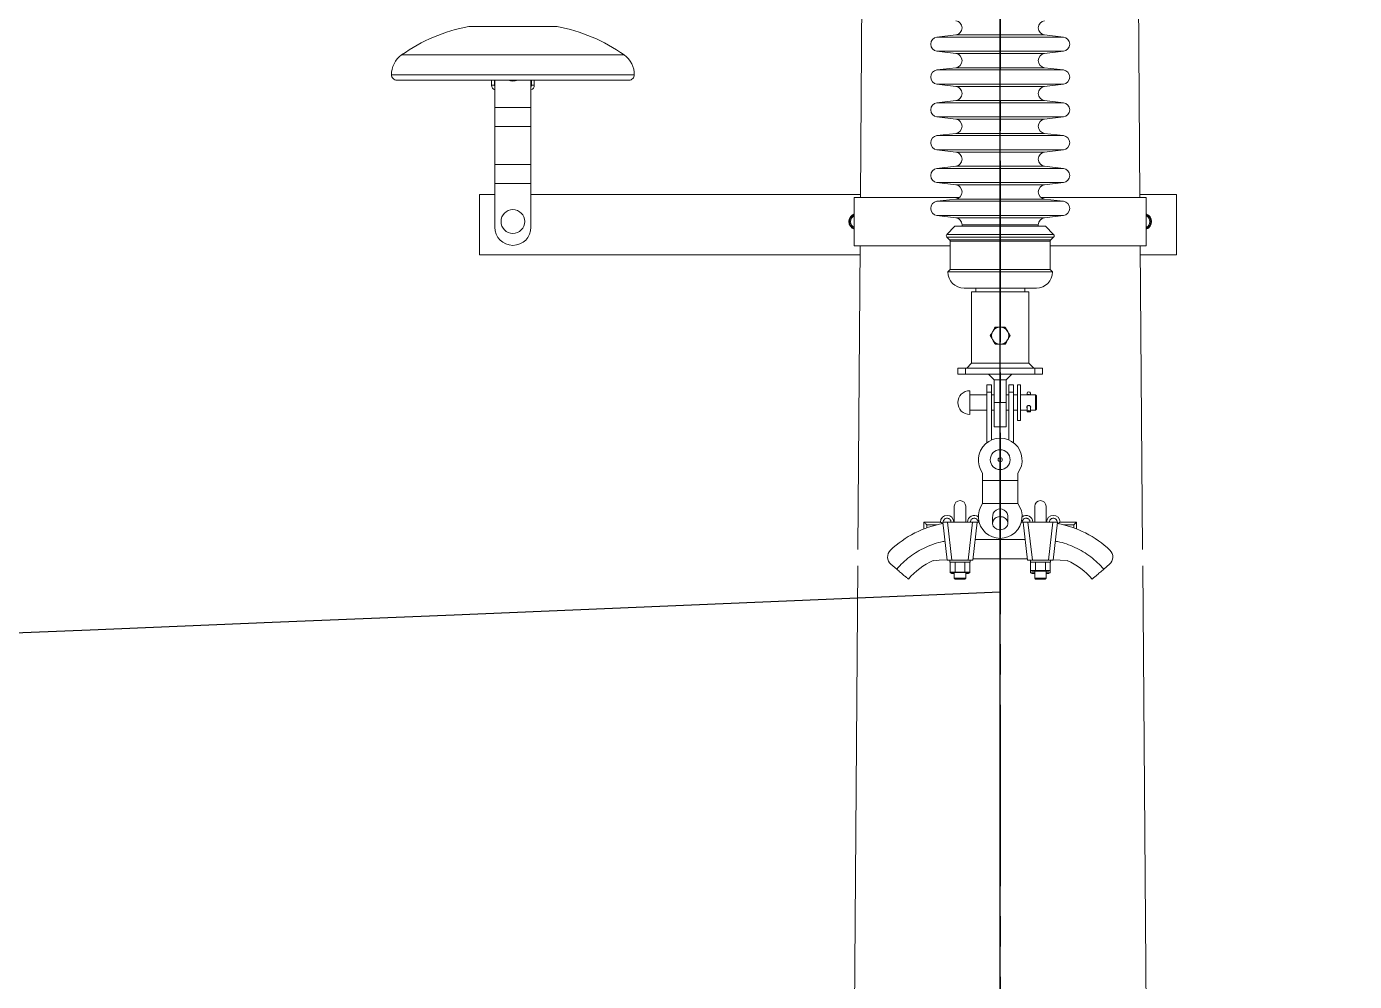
# Model space of a CAD drawing. Header units: millimetres. Extents: x 1587714 to 3094800, y -694377 to -413614.
# Drawn here: x 2304201 to 2305596, y -552195 to -551192 of the extents above; entities that cross this region are included whole.
import ezdxf

# ---------------------------------------------------------------- set-up
doc = ezdxf.new("R2010")
doc.units = ezdxf.units.MM
doc.linetypes.add('CENTER2', pattern=[28.575, 19.05, -3.175, 3.175, -3.175])
doc.layers.add('0_EJES', color=1, linetype='CENTER2')

# ---------------------------------------------------------------- blocks, each defined once
blk = doc.blocks.new('poste ALINEACIÓN vista 1')
at = {"color": 7, "linetype": 'Continuous', "lineweight": 15}
for p, q in [((146.7668, 7374.1978), (142.6705, 7920)), ((-144.0376, 7737.8463), (-146.7668, 7374.1978)), ((-558.2641, 7553.9168), (-465.4359, 7553.9168)), ((-46.5903, 7545.1554), (-66.4097, 7542.7951)), ((66.4097, 7542.7951), (46.5903, 7545.1554)), ((-66.4097, 7527.9053), (-46.5903, 7525.545)), ((46.5903, 7525.545), (66.4097, 7527.9053)), ((-46.5903, 7510.6553), (-66.4097, 7508.2949)), ((66.4097, 7508.2949), (46.5903, 7510.6553)), ((-639.3617, 7503.0469), (-384.3383, 7503.0469)), ((-633.8617, 7497.5451), (-389.8383, 7497.5451)), ((-534.35, 7492.2503), (-534.35, 7497.5451)), ((-534.35, 7492.2503), (-531.35, 7492.2503)), ((-530.85, 7468.9997), (-530.85, 7497.5451)), ((-492.85, 7468.9997), (-492.85, 7497.5451)), ((-489.35, 7492.2503), (-492.35, 7492.2503)), ((-489.35, 7497.5451), (-489.35, 7492.2503)), ((-66.4097, 7493.4052), (-46.5903, 7491.0449)), ((46.5903, 7491.0449), (66.4097, 7493.4052)), ((-46.5903, 7476.1552), (-66.4097, 7473.7948)), ((66.4097, 7473.7948), (46.5903, 7476.1552)), ((-530.85, 7468.9997), (-492.85, 7468.9997)), ((-530.85, 7449.0002), (-530.85, 7468.9997)), ((-492.85, 7449.0002), (-492.85, 7468.9997)), ((-530.85, 7449.0002), (-492.85, 7449.0002)), ((-530.85, 7409.0003), (-530.85, 7449.0002)), ((-492.85, 7409.0003), (-492.85, 7449.0002)), ((-66.4097, 7458.9051), (-46.5903, 7456.5448)), ((46.5903, 7456.5448), (66.4097, 7458.9051)), ((-46.5903, 7441.655), (-66.4097, 7439.2947)), ((66.4097, 7439.2947), (46.5903, 7441.655)), ((-66.4097, 7424.405), (-46.5903, 7422.0446)), ((46.5903, 7422.0446), (66.4097, 7424.405)), ((-530.85, 7388.9998), (-530.85, 7409.0003)), ((-530.85, 7409.0003), (-492.85, 7409.0003)), ((-492.85, 7388.9998), (-492.85, 7409.0003)), ((-46.5903, 7407.1549), (-66.4097, 7404.7946)), ((66.4097, 7404.7946), (46.5903, 7407.1549)), ((-530.85, 7388.9998), (-492.85, 7388.9998)), ((-530.85, 7343.0003), (-530.85, 7388.9998)), ((-492.85, 7343.0003), (-492.85, 7388.9998)), ((-66.4097, 7389.9058), (-46.5903, 7387.5445)), ((46.5903, 7387.5445), (66.4097, 7389.9058)), ((-546.85, 7377.5004), (-546.85, 7314)), ((-530.85, 7377.5004), (-546.85, 7377.5004)), ((-146.742, 7377.5004), (-492.85, 7377.5004)), ((-153.35, 7374.1978), (-153.35, 7323.3975)), ((-153.35, 7374.1978), (-42.8727, 7374.1978)), ((-46.5903, 7372.6557), (-66.4097, 7370.2945)), ((42.8727, 7374.1978), (153.35, 7374.1978)), ((66.4097, 7370.2945), (46.5903, 7372.6557)), ((185.15, 7377.5004), (146.742, 7377.5004)), ((153.35, 7374.1978), (153.35, 7323.3975)), ((185.15, 7377.5004), (185.15, 7314)), ((-66.4097, 7355.4057), (-46.5903, 7353.0444)), ((46.5903, 7353.0444), (66.4097, 7355.4057)), ((-47.5, 7344.0999), (-56.0858, 7335.5139)), ((47.5, 7344.0999), (-47.5, 7344.0999)), ((-40, 7345.6), (-40, 7344.0999)), ((40, 7344.0999), (40, 7345.6)), ((56.0858, 7335.5139), (47.5, 7344.0999)), ((158.3416, 7349.6445), (158.873, 7349.6865)), ((158.3416, 7348.3552), (158.873, 7348.3132)), ((-153.35, 7323.3975), (-52.5, 7323.3975)), ((-147.1481, 7323.3975), (-149.5429, 7004.3086)), ((-56.0858, 7332.6854), (-53.0858, 7329.686)), ((-52.5, 7328.2717), (-52.5, 7298.6001)), ((52.5, 7298.6001), (52.5, 7328.2717)), ((52.5, 7323.3975), (153.35, 7323.3975)), ((53.0858, 7329.686), (56.0858, 7332.6854)), ((149.5429, 7004.3086), (147.1481, 7323.3975)), ((-147.2186, 7314), (-546.85, 7314)), ((185.15, 7314), (147.2186, 7314)), ((-52.5, 7298.6001), (-55, 7296.0995)), ((-55, 7296.0995), (55, 7296.0995)), ((-52.5, 7298.6001), (52.5, 7298.6001)), ((55, 7296.0995), (52.5, 7298.6001)), ((-30.15, 7275.0996), (-30.15, 7200.0998)), ((-30.15, 7275.0996), (0, 7275.0996)), ((-25.75, 7279.1003), (-25.75, 7275.0996)), ((0, 7275.0996), (30.15, 7275.0996)), ((25.75, 7275.0996), (25.75, 7279.1003)), ((30.15, 7200.0998), (30.15, 7275.0996)), ((-30.15, 7200.0998), (-35.15, 7195.0997)), ((30.15, 7200.0998), (-30.15, 7200.0998)), ((35.15, 7195.0997), (30.15, 7200.0998)), ((-44.45, 7188.7501), (-44.45, 7195.0997)), ((-44.45, 7195.0997), (-36.45, 7195.0997)), ((-36.45, 7188.7501), (-44.45, 7188.7501)), ((-36.45, 7195.0997), (-36.45, 7188.7501)), ((-36.45, 7195.0997), (36.45, 7195.0997)), ((-36.45, 7188.7501), (36.45, 7188.7501)), ((-12.35, 7188.7501), (-6.35, 7182.7496)), ((6.35, 7182.7496), (12.35, 7188.7501)), ((36.45, 7188.7501), (36.45, 7195.0997)), ((36.45, 7195.0997), (44.45, 7195.0997)), ((44.45, 7188.7501), (36.45, 7188.7501)), ((44.45, 7195.0997), (44.45, 7188.7501)), ((-32, 7171.2502), (-32, 7146.2497)), ((-9, 7177.286), (-14, 7177.286)), ((-14, 7177.286), (-14, 7169.8436)), ((-14, 7169.8436), (-14, 7116.5427)), ((-9, 7169.8436), (-14, 7169.8436)), ((-9, 7169.8436), (-9, 7177.286)), ((-9, 7119.46), (-9, 7169.8436)), ((6.35, 7182.7496), (-6.35, 7182.7496)), ((-6.35, 7182.7496), (-6.35, 7158.7504)), ((6.35, 7182.7496), (6.35, 7158.7504)), ((14, 7177.286), (9, 7177.286)), ((9, 7169.8436), (9, 7177.286)), ((9, 7119.46), (9, 7169.8436)), ((9, 7169.8436), (14, 7169.8436)), ((14, 7169.8436), (14, 7177.286)), ((14, 7116.5427), (14, 7169.8436)), ((21.4036, 7177.4062), (18, 7177.4062)), ((18, 7177.4062), (18, 7140.0937)), ((21.4036, 7177.4062), (21.4036, 7140.0937)), ((-14, 7166.7498), (-32, 7166.7498)), ((-6.35, 7166.7498), (-9, 7166.7498)), ((6.35, 7158.7504), (-6.35, 7158.7504)), ((-6.35, 7158.7504), (-6.35, 7133.3503)), ((9, 7166.7498), (6.35, 7166.7498)), ((6.35, 7158.7504), (6.35, 7133.3503)), ((18, 7166.7498), (14, 7166.7498)), ((37, 7166.7498), (21.4036, 7166.7498)), ((28.1797, 7168.4731), (28.1797, 7166.9406)), ((28.1797, 7166.9406), (28.1855, 7166.9539)), ((28.1797, 7166.9406), (28.1797, 7166.7498)), ((28.1855, 7166.9539), (28.1855, 7166.7498)), ((31.8146, 7166.9539), (31.8146, 7166.7498)), ((31.8146, 7166.9539), (31.8203, 7166.9406)), ((31.8203, 7166.9406), (31.8203, 7168.4731)), ((31.8203, 7166.7498), (31.8203, 7166.9406)), ((38, 7165.7504), (37, 7166.7498)), ((37, 7165.1801), (37, 7166.7498)), ((37, 7150.75), (37, 7165.1801)), ((38, 7165.7504), (38, 7164.3761)), ((38, 7164.3761), (38, 7151.7504)), ((-32, 7150.75), (-14, 7150.75)), ((-9, 7150.75), (-6.35, 7150.75)), ((6.35, 7150.75), (9, 7150.75)), ((14, 7150.75), (18, 7150.75)), ((21.4036, 7150.75), (28.1797, 7150.75)), ((28.1797, 7154.6429), (28.1797, 7149.1774)), ((31.5203, 7149.1488), (28.4797, 7149.1488)), ((28.5164, 7149.2556), (31.4836, 7149.2556)), ((31.8203, 7149.1774), (31.8203, 7154.6429)), ((31.8203, 7150.75), (37, 7150.75)), ((37, 7150.75), (38, 7151.7504)), ((-6.35, 7133.3503), (6.35, 7133.3503)), ((18, 7140.0937), (21.4036, 7140.0937)), ((-18.5, 7076.8594), (-18.5, 7084.628)), ((-18.5, 7052.8268), (-18.5, 7076.8594)), ((-18.5, 7076.8594), (18.5, 7076.8594)), ((18.5, 7084.628), (18.5, 7076.8594)), ((18.5, 7076.8594), (18.5, 7052.8268)), ((-48.225, 7049.7502), (-48.225, 7033.2497)), ((-36.225, 7033.2497), (-36.225, 7049.7502)), ((-18.5, 7052.8268), (-18.5, 7052.7705)), ((-18.5, 7052.8268), (18.5, 7052.8268)), ((18.5, 7052.7705), (18.5, 7052.8268)), ((36.2213, 7049.7502), (36.2213, 7033.2497)), ((48.2213, 7033.2497), (48.2213, 7049.7502)), ((-80.225, 7033.2497), (-62.8202, 7033.2497)), ((-80.225, 7033.2497), (-80.225, 7025.9713)), ((-60.225, 7033.2497), (-55.6017, 6993.2498)), ((-55.2925, 7033.2497), (-60.225, 7033.2497)), ((-50.6692, 6993.2498), (-55.2925, 7033.2497)), ((-29.1575, 7033.2497), (-55.2925, 7033.2497)), ((-29.1575, 7033.2497), (-33.7808, 6993.2498)), ((-24.225, 7033.2497), (-29.1575, 7033.2497)), ((-24.225, 7033.2497), (-28.8482, 6993.2498)), ((-24.225, 7033.2497), (-22.2424, 7033.2497)), ((-8, 7036.7812), (-8, 7032.0061)), ((8, 7032.0061), (8, 7036.7812)), ((22.2424, 7033.2497), (24.2213, 7033.2497)), ((24.2213, 7033.2497), (28.8445, 6993.2498)), ((29.1538, 7033.2497), (24.2213, 7033.2497)), ((33.777, 6993.2498), (29.1538, 7033.2497)), ((55.2888, 7033.2497), (29.1538, 7033.2497)), ((55.2888, 7033.2497), (50.6655, 6993.2498)), ((60.2213, 7033.2497), (55.2888, 7033.2497)), ((60.2213, 7033.2497), (55.598, 6993.2498)), ((62.8165, 7033.2497), (80.2213, 7033.2497)), ((80.2213, 7033.2497), (80.2213, 7025.9722)), ((-114.7805, 6988.82), (-108.6965, 6983.6539)), ((-55.6017, 6993.2498), (-50.6692, 6993.2498)), ((-52.775, 6993.2498), (-52.775, 6991.1498)), ((-31.675, 6991.1498), (-52.775, 6991.1498)), ((-52.6173, 6980.7242), (-52.6173, 6991.1498)), ((-50.6692, 6993.2498), (-33.7808, 6993.2498)), ((-47.4211, 6980.7242), (-47.4211, 6991.1498)), ((-37.0288, 6980.7242), (-37.0288, 6991.1498)), ((-33.7808, 6993.2498), (-28.8482, 6993.2498)), ((-31.8327, 6980.7242), (-31.8327, 6991.1498)), ((-31.675, 6991.1498), (-31.675, 6993.2498)), ((-28.6932, 6994.5916), (28.6894, 6994.5916)), ((28.8445, 6993.2498), (33.777, 6993.2498)), ((31.6713, 6993.2498), (31.6713, 6991.1498)), ((52.7713, 6991.1498), (31.6713, 6991.1498)), ((31.829, 6982.1976), (31.829, 6991.1498)), ((33.777, 6993.2498), (50.6655, 6993.2498)), ((37.0251, 6982.1976), (37.0251, 6991.1498)), ((47.4174, 6982.1976), (47.4174, 6991.1498)), ((50.6655, 6993.2498), (55.598, 6993.2498)), ((52.6136, 6982.1976), (52.6136, 6991.1498)), ((52.7713, 6991.1498), (52.7713, 6993.2498)), ((114.7805, 6988.82), (108.6965, 6983.6539)), ((-149.6708, 6987.2607), (-223.5, -2850)), ((-52.6173, 6979.7496), (-52.6173, 6980.7242)), ((-52.6173, 6980.7242), (-50.0192, 6980.7242)), ((-52.6173, 6979.7496), (-50.0192, 6979.7496)), ((-51.225, 6980.7242), (-51.225, 6980.1234)), ((-51.225, 6980.1234), (-33.225, 6980.1234)), ((-51.225, 6979.7496), (-51.225, 6979.1497)), ((-51.225, 6979.1497), (-48.225, 6979.1497)), ((-50.0192, 6980.7242), (-47.4211, 6980.7242)), ((-50.0192, 6979.7496), (-48.225, 6979.7496)), ((-48.225, 6980.1234), (-48.225, 6974.2497)), ((-48.225, 6974.2497), (-47.225, 6973.2503)), ((-48.225, 6974.2497), (-36.225, 6974.2497)), ((-42.225, 6980.7242), (-47.4211, 6980.7242)), ((-37.0288, 6980.7242), (-42.225, 6980.7242)), ((-37.225, 6973.2503), (-36.225, 6974.2497)), ((-37.0288, 6980.7242), (-34.4308, 6980.7242)), ((-36.225, 6974.2497), (-36.225, 6980.1234)), ((-34.4308, 6979.7496), (-36.225, 6979.7496)), ((-36.225, 6979.1497), (-33.225, 6979.1497)), ((-34.4308, 6980.7242), (-31.8327, 6980.7242)), ((-31.8327, 6979.7496), (-34.4308, 6979.7496)), ((-33.225, 6980.1234), (-33.225, 6980.7242)), ((-33.225, 6979.1497), (-33.225, 6979.7496)), ((-31.8327, 6979.7496), (-31.8327, 6980.7242)), ((31.829, 6979.7496), (31.829, 6982.1976)), ((34.4271, 6982.1976), (31.829, 6982.1976)), ((31.829, 6979.7496), (34.4271, 6979.7496)), ((33.2213, 6982.1976), (33.2213, 6981.5978)), ((33.2213, 6981.5978), (51.2213, 6981.5978)), ((33.2213, 6979.7496), (33.2213, 6979.1497)), ((33.2213, 6979.1497), (36.2213, 6979.1497)), ((37.0251, 6982.1976), (34.4271, 6982.1976)), ((34.4271, 6979.7496), (36.2213, 6979.7496)), ((36.2213, 6981.5978), (36.2213, 6974.2497)), ((36.2213, 6974.2497), (37.2213, 6973.2503)), ((36.2213, 6974.2497), (48.2213, 6974.2497)), ((37.0251, 6982.1976), (42.2213, 6982.1976)), ((42.2213, 6982.1976), (47.4174, 6982.1976)), ((47.2213, 6973.2503), (48.2213, 6974.2497)), ((47.4174, 6982.1976), (50.0155, 6982.1976)), ((48.2213, 6974.2497), (48.2213, 6981.5978)), ((48.2213, 6979.7496), (50.0155, 6979.7496)), ((48.2213, 6979.1497), (51.2213, 6979.1497)), ((50.0155, 6982.1976), (52.6136, 6982.1976)), ((50.0155, 6979.7496), (52.6136, 6979.7496)), ((51.2213, 6981.5978), (51.2213, 6982.1976)), ((51.2213, 6979.1497), (51.2213, 6979.7496)), ((52.6136, 6979.7496), (52.6136, 6982.1976)), ((223.5, -2850), (149.6708, 6987.2607)), ((-47.225, 6973.2503), (-37.225, 6973.2503)), ((37.2213, 6973.2503), (47.2213, 6973.2503))]:
    blk.add_line(p, q, dxfattribs=at)
at = {"color": 8, "linetype": 'Continuous', "lineweight": 15}
for p, q in [((-66.4097, 7542.7951), (66.4097, 7542.7951)), ((46.5903, 7545.1554), (-46.5903, 7545.1554)), ((-628.7626, 7524.084), (-394.9374, 7524.084)), ((-66.4097, 7527.9053), (66.4097, 7527.9053)), ((-46.5903, 7525.545), (46.5903, 7525.545)), ((-66.4097, 7508.2949), (66.4097, 7508.2949)), ((46.5903, 7510.6553), (-46.5903, 7510.6553)), ((-531.35, 7497.5451), (-531.35, 7492.2503)), ((-492.35, 7492.2503), (-492.35, 7497.5451)), ((-66.4097, 7493.4052), (66.4097, 7493.4052)), ((-46.5903, 7491.0449), (46.5903, 7491.0449)), ((46.5903, 7476.1552), (-46.5903, 7476.1552)), ((-66.4097, 7473.7948), (66.4097, 7473.7948)), ((-66.4097, 7458.9051), (66.4097, 7458.9051)), ((-46.5903, 7456.5448), (46.5903, 7456.5448)), ((-66.4097, 7439.2947), (66.4097, 7439.2947)), ((46.5903, 7441.655), (-46.5903, 7441.655)), ((-66.4097, 7424.405), (66.4097, 7424.405)), ((-46.5903, 7422.0446), (46.5903, 7422.0446)), ((46.5903, 7407.1549), (-46.5903, 7407.1549)), ((-66.4097, 7404.7946), (66.4097, 7404.7946)), ((-66.4097, 7389.9058), (66.4097, 7389.9058)), ((-46.5903, 7387.5445), (46.5903, 7387.5445)), ((-66.4097, 7370.2945), (66.4097, 7370.2945)), ((46.5903, 7372.6557), (-46.5903, 7372.6557)), ((-66.4097, 7355.4057), (66.4097, 7355.4057)), ((-46.5903, 7353.0444), (46.5903, 7353.0444)), ((40, 7345.6), (-40, 7345.6)), ((-56.0858, 7335.5139), (56.0858, 7335.5139)), ((-56.0858, 7332.6854), (56.0858, 7332.6854)), ((-53.0858, 7329.686), (53.0858, 7329.686)), ((52.5, 7328.2717), (-52.5, 7328.2717)), ((28.1855, 7168.5323), (28.1855, 7166.9539)), ((31.8146, 7168.5323), (31.8146, 7166.9539)), ((28.1855, 7154.6525), (28.1855, 7149.1832)), ((31.8146, 7154.6582), (31.8146, 7149.1832)), ((-77.225, 7027.089), (-77.225, 7030.2504)), ((-77.225, 7030.2504), (-66.618, 7030.2504)), ((66.618, 7030.2504), (77.2213, 7030.2504)), ((77.2213, 7030.2504), (77.2213, 7027.09)), ((-26.3632, 7014.7504), (26.3595, 7014.7504))]:
    blk.add_line(p, q, dxfattribs=at)
at = {"color": 7, "linetype": 'Continuous', "lineweight": 15, "flags": 128}
for points in [[(-80.225, 7033.2497), (-80.1673, 7033.1925), (-79.9966, 7033.0218), (-79.7194, 7032.7443), (-79.3463, 7032.3714), (-78.8917, 7031.9165), (-78.373, 7031.3977), (-77.8103, 7030.835), (-77.225, 7030.2504)], [(77.2213, 7030.2504), (77.7422, 7030.7711), (78.2473, 7031.2756), (78.7213, 7031.7496), (79.1496, 7032.1788), (79.5194, 7032.5478), (79.8194, 7032.8482), (80.0404, 7033.0695), (80.1757, 7033.204), (80.2213, 7033.2497)], [(-70.4449, 6992.649), (-64.0753, 6993.0819), (-55.6487, 6993.656)], [(55.645, 6993.657), (63.154, 6993.1449), (70.4934, 6992.6451)]]:
    blk.add_lwpolyline(points, dxfattribs=at)
at = {"color": 7, "linetype": 'Continuous', "lineweight": 15}
for centre, radius in [((-511.85, 7349), 12.5), ((0, 7098.75), 10.4648), ((0, 7098.75), 2.2147)]:
    blk.add_circle(centre, radius, dxfattribs=at)
for centre, radius, start, end in [((-47.5, 7552.6), 7.5, 276.9667647, 83.0332353), ((47.5, 7552.6), 7.5, 96.9667647, 263.0332353), ((-524.9712, 7377.022), 180, 100.6572209, 125.213083), ((-498.7288, 7377.022), 180, 54.786917, 79.3427791), ((-65.5, 7535.35), 7.5, 96.9667647, 263.0332353), ((65.5, 7535.35), 7.5, 276.9667647, 83.0332353), ((-614.3209, 7503.6196), 25.0474, 125.2099706, 181.310398), ((-409.3791, 7503.6196), 25.0474, 358.689602, 54.7900294), ((-47.5, 7518.1), 7.5, 276.9667647, 83.0332353), ((47.5, 7518.1), 7.5, 96.9667647, 263.0332353), ((-65.5, 7500.85), 7.5, 96.9667647, 263.0332353), ((65.5, 7500.85), 7.5, 276.9667647, 83.0332353), ((-633.8617, 7503.0453), 5.5, 179.9849222, 270), ((-529.35, 7492.25), 5, 180, 252.5423969), ((-511.85, 7509), 12.5, 246.4015268, 293.5984732), ((-494.35, 7492.25), 5, 287.4576031, 0), ((-389.8383, 7503.0453), 5.5, 270, 0.0150778), ((-47.5, 7483.6), 7.5, 276.9667647, 83.0332353), ((47.5, 7483.6), 7.5, 96.9667647, 263.0332353), ((-65.5, 7466.35), 7.5, 96.9667647, 263.0332353), ((65.5, 7466.35), 7.5, 276.9667647, 83.0332353), ((-47.5, 7449.1), 7.5, 276.9667647, 83.0332353), ((47.5, 7449.1), 7.5, 96.9667647, 263.0332353), ((-65.5, 7431.85), 7.5, 96.9667647, 263.0332353), ((65.5, 7431.85), 7.5, 276.9667647, 83.0332353), ((-47.5, 7414.6), 7.5, 276.9667647, 83.0332353), ((47.5, 7414.6), 7.5, 96.9667647, 263.0332353), ((-65.5, 7397.35), 7.5, 96.9667647, 263.0332353), ((65.5, 7397.35), 7.5, 276.9667647, 83.0332353), ((-47.5, 7380.1), 7.5, 276.9667647, 83.0332353), ((47.5, 7380.1), 7.5, 96.9667647, 263.0332353), ((-65.5, 7362.85), 7.5, 96.9667647, 263.0332353), ((65.5, 7362.85), 7.5, 276.9667647, 83.0332353), ((-150.2, 7349), 8.75, 111.100196, 248.899804), ((-150.15, 7349), 8.2169, 112.9197383, 247.0802617), ((-150.15, 7349), 8, 113.5781785, 246.4218215), ((-150.15, 7349), 7, 117.2028944, 242.7971056), ((-47.5, 7345.6), 7.5, 0, 83.0332353), ((47.5, 7345.6), 7.5, 96.9667647, 180), ((150.15, 7349), 8.75, 0, 68.5484523), ((150.15, 7349), 8.2169, 4.5, 67.0802617), ((150.15, 7349), 8, 293.5781785, 66.4218215), ((150.15, 7349), 7, 297.2028944, 62.7971056), ((-511.85, 7343), 19, 180, 0), ((150.15, 7349), 8.75, 291.4515477, 0), ((150.15, 7349), 8.2169, 292.9197383, 355.5), ((-54.6716, 7334.1), 2, 135, 225), ((-54.5, 7328.2716), 2, 0, 45), ((54.5, 7328.2716), 2, 135, 180), ((54.6716, 7334.1), 2, 315, 45), ((-38, 7296.1), 17, 180, 270), ((38, 7296.1), 17, 270, 0), ((0, 7229.1), 9, 150, 210), ((0, 7229.1), 9, 90, 150), ((0, 7229.1), 9, 30, 90), ((0, 7229.1), 9, 330, 30), ((0, 7229.1), 9, 210, 270), ((0, 7229.1), 9, 270, 330), ((-32, 7158.75), 12.5, 90, 270), ((30, 7168.1716), 1.85, 11.2353016, 168.7646984), ((28.4797, 7168.4736), 0.3, 168.7646984, 180), ((30, 7162.7099), 4.6157, 66.8508267, 113.1491733), ((31.5203, 7168.4736), 0.3, 0, 11.2353016), ((0, 7098.2941), 23, 323.5473182, 216.4526818), ((-42.225, 7049.75), 6, 0, 180), ((0, 7039.1044), 23, 143.5473182, 36.4526818), ((0, 7039.1044), 8, 351.8703518, 188.1296593), ((42.2213, 7049.75), 6, 0, 180), ((-41.5, 6926.5981), 106.6519, 100.0095271, 133.727004), ((-55.7914, 7033.25), 7.0288, 0, 180), ((-27.2123, 7033.25), 7.0288, 53.1688479, 180), ((27.2086, 7033.25), 7.0288, 0, 126.7929304), ((55.7877, 7033.25), 7.0288, 0, 180), ((41.5, 6926.5981), 106.6519, 46.272996, 79.992465), ((-108.308, 6996.4428), 10, 133.727004, 229.6656879), ((108.308, 6996.4428), 10, 310.3343121, 46.272996), ((-41.5, 6926.5981), 72.1519, 113.5502591, 139.6625587), ((41.5, 6926.5981), 72.1519, 40.3370873, 66.3002151)]:
    blk.add_arc(centre, radius, start, end, dxfattribs=at)
at = {"color": 8, "linetype": 'Continuous', "lineweight": 15}
for centre, start, end in [((-529.35, 7492.25), 180, 221.4096221), ((-494.35, 7492.25), 318.5903779, 0)]:
    blk.add_arc(centre, 2, start, end, dxfattribs=at)
at = {"color": 7, "linetype": 'Continuous', "lineweight": 15}
for centre, major_axis, ratio, start_param, end_param in [((28.4797, 7149.1778), (0.3, 0), 0.0970864, 2.945499648, 4.71238898), ((30, 7149.1485), (1.85, 0), 0.0970864, 2.501313464, 2.945499648), ((30, 7147.2239), (0, 3.4011), 0.543939927, 5.35266817, 7.213702444), ((30, 7149.1485), (1.85, 0), 0.0970864, 0.196093006, 0.64027919), ((31.5203, 7149.1778), (0.3, 0), 0.0970864, 4.71238898, 6.479278313)]:
    blk.add_ellipse(centre, major_axis=major_axis, ratio=ratio, start_param=start_param, end_param=end_param, dxfattribs=at)
for points, knots in [([(-37.9674, 7279.1003), (-37.9575, 7279.1003), (-37.9346, 7279.1003), (-37.4305, 7279.1003), (-36.5292, 7279.1003), (-35.2298, 7279.1003), (-33.5677, 7279.1003), (-31.5705, 7279.1003), (-29.05, 7279.1003), (-25.9375, 7279.1003), (-22.2478, 7279.1003), (-19.5477, 7279.1003), (-18.2182, 7279.1003)], [0, 0, 0, 0, 0.073816015, 0.170193617, 0.266556572, 0.362932586, 0.459293679, 0.5536642, 0.648018372, 0.768726908, 0.886123796, 1, 1, 1, 1]), ([(-18.2182, 7279.1003), (-16.8363, 7279.1003), (-14.03, 7279.1003), (-9.4654, 7279.1003), (-5.0287, 7279.1003), (-0.8374, 7279.1003), (3.0324, 7279.1003), (6.8984, 7279.1003), (10.7176, 7279.1003), (14.4234, 7279.1003), (17.9502, 7279.1003), (21.267, 7279.1003), (24.6279, 7279.1003), (27.9099, 7279.1003), (30.9356, 7279.1003), (33.4314, 7279.1003), (35.4231, 7279.1003), (36.916, 7279.1003), (37.7242, 7279.1003), (38.0346, 7279.1003), (37.9776, 7279.1003), (37.9674, 7279.1003)], [0, 0, 0, 0, 0.058891923, 0.119603319, 0.182018134, 0.230817866, 0.279611193, 0.329449311, 0.379280655, 0.429119235, 0.478950322, 0.527749841, 0.576543916, 0.638964606, 0.699677312, 0.758561235, 0.817450457, 0.878164366, 0.940578064, 0.989379281, 1, 1, 1, 1]), ([(-7.7942, 7233.5995), (-7.8558, 7233.4931), (-8.3227, 7232.6858), (-9.2013, 7231.1625), (-9.9929, 7229.7918), (-10.3923, 7229.1001)], [0, 0, 0, 0, 0.070009651, 0.530748816, 1, 1, 1, 1]), ([(-10.3923, 7229.1001), (-9.7239, 7227.9428), (-8.8666, 7226.4582), (-7.9879, 7224.9354), (-7.7942, 7224.5997)], [0, 0, 0, 0, 0.779568203, 1, 1, 1, 1]), ([(-5.1961, 7238.0999), (-5.6181, 7237.369), (-6.4697, 7235.8939), (-7.35, 7234.3689), (-7.7942, 7233.5995)], [0, 0, 0, 0, 0.495462022, 1, 1, 1, 1]), ([(0, 7238.0999), (-0.1232, 7238.0999), (-1.0559, 7238.0999), (-2.8145, 7238.0999), (-4.3974, 7238.0999), (-5.1961, 7238.0999)], [0, 0, 0, 0, 0.070091927, 0.530782052, 1, 1, 1, 1]), ([(5.1962, 7238.0999), (4.3523, 7238.0999), (2.6491, 7238.0999), (0.8884, 7238.0999), (0, 7238.0999)], [0, 0, 0, 0, 0.495457117, 1, 1, 1, 1]), ([(7.7942, 7233.5995), (7.6006, 7233.9352), (6.7219, 7235.458), (5.8645, 7236.9426), (5.1962, 7238.0999)], [0, 0, 0, 0, 0.220431797, 1, 1, 1, 1]), ([(10.3923, 7229.1001), (10.2263, 7229.3877), (9.3806, 7230.8522), (8.5011, 7232.3754), (7.7942, 7233.5995)], [0, 0, 0, 0, 0.196354431, 1, 1, 1, 1]), ([(7.7942, 7224.5997), (7.8558, 7224.7065), (8.3217, 7225.5147), (9.2016, 7227.0375), (9.993, 7228.4084), (10.3923, 7229.1001)], [0, 0, 0, 0, 0.070155311, 0.530822313, 1, 1, 1, 1]), ([(-7.7942, 7224.5997), (-7.0874, 7223.3756), (-6.2079, 7221.8524), (-5.3622, 7220.3879), (-5.1961, 7220.1003)], [0, 0, 0, 0, 0.803645569, 1, 1, 1, 1]), ([(-5.1961, 7220.1003), (-4.3523, 7220.1003), (-2.649, 7220.1003), (-0.8883, 7220.1003), (0, 7220.1003)], [0, 0, 0, 0, 0.495457117, 1, 1, 1, 1]), ([(0, 7220.1003), (0.1232, 7220.1003), (1.0559, 7220.1003), (2.8145, 7220.1003), (4.3974, 7220.1003), (5.1962, 7220.1003)], [0, 0, 0, 0, 0.070086277, 0.530782039, 1, 1, 1, 1]), ([(5.1962, 7220.1003), (5.6181, 7220.8308), (6.4699, 7222.3056), (7.3501, 7223.8303), (7.7942, 7224.5997)], [0, 0, 0, 0, 0.495382175, 1, 1, 1, 1]), ([(28, 7153.9897), (28.0214, 7154.1707), (28.0642, 7154.5326), (28.3973, 7155.0532), (28.8929, 7155.4744), (29.5225, 7155.7313), (30.2015, 7155.7746), (30.848, 7155.6052), (31.4029, 7155.2563), (31.8134, 7154.7684), (32.0132, 7154.216), (32.0169, 7153.7333), (31.8742, 7153.491), (31.8203, 7153.3993)], [0, 0, 0, 0, 0.093362514, 0.186647801, 0.281654918, 0.378044254, 0.472474945, 0.564655424, 0.657740742, 0.753495127, 0.849596079, 0.943149568, 1, 1, 1, 1]), ([(28.1797, 7153.4022), (28.1418, 7153.4536), (28.0161, 7153.6242), (28.0066, 7153.8394), (28, 7153.9897)], [0, 0, 0, 0, 0.301505693, 1, 1, 1, 1]), ([(-60.68, 7031.4578), (-60.7332, 7031.4873), (-61.1683, 7031.7284), (-61.7565, 7032.2721), (-62.391, 7032.826), (-62.7526, 7033.1821), (-62.7977, 7033.2273), (-62.8202, 7033.2497)], [0, 0, 0, 0, 0.043526525, 0.355732196, 0.609090092, 0.805572565, 1, 1, 1, 1]), ([(-7.9946, 7036.6858), (-7.9966, 7036.7205), (-8.0209, 7037.15), (-7.9681, 7037.579), (-7.9196, 7037.9733)], [0, 0, 0, 0, 0.080669668, 1, 1, 1, 1]), ([(8, 7032.0081), (7.9116, 7031.2331), (7.7347, 7029.6831), (6.3554, 7027.6207), (4.3248, 7026.0521), (1.7891, 7025.1545), (-0.9437, 7025.032), (-3.5718, 7025.6928), (-5.7959, 7027.0693), (-7.3676, 7028.9984), (-7.9382, 7030.7541), (-8.0473, 7032.5368), (-7.6937, 7034.3343), (-6.3669, 7036.3961), (-4.3215, 7037.964), (-1.7899, 7038.8612), (0.9442, 7038.9858), (3.571, 7038.3227), (5.7976, 7036.9482), (7.3621, 7035.0182), (7.9527, 7033.2633), (7.9909, 7032.25), (8, 7032.0081)], [0, 0, 0, 0, 0.053682088, 0.10736192, 0.16105291, 0.214742154, 0.26842775, 0.322111216, 0.375805454, 0.429490458, 0.483173787, 0.499991111, 0.553674392, 0.607368586, 0.661049103, 0.714737795, 0.768424849, 0.822112355, 0.875797727, 0.92948174, 0.983165069, 1, 1, 1, 1]), ([(7.9196, 7037.9733), (7.9892, 7037.5766), (8.0648, 7037.1454), (7.9888, 7036.7217), (7.9827, 7036.6877)], [0, 0, 0, 0, 0.919749749, 1, 1, 1, 1]), ([(60.5254, 7031.3643), (60.8092, 7031.5527), (61.3385, 7031.9042), (61.9525, 7032.4349), (62.4261, 7032.8657), (62.7523, 7033.1856), (62.7955, 7033.2288), (62.8165, 7033.2497)], [0, 0, 0, 0, 0.235849862, 0.440010927, 0.62673616, 0.818763129, 1, 1, 1, 1]), ([(-108.6965, 6983.6539), (-108.0109, 6983.0716), (-106.6398, 6981.9072), (-104.6395, 6980.2099), (-102.7577, 6978.6112), (-101.0403, 6977.154), (-99.5449, 6975.8833), (-98.3055, 6974.8306), (-97.3602, 6974.0293), (-96.7554, 6973.5149), (-96.4841, 6973.2841), (-96.5277, 6973.3215), (-96.538, 6973.3304)], [0, 0, 0, 0, 0.1074034015, 0.2147923785, 0.3221979938, 0.4295913653, 0.5370021321, 0.6444072229, 0.7518010925, 0.8592037811, 0.9666031924, 1, 1, 1, 1]), ([(108.6965, 6983.6539), (108.0109, 6983.0716), (106.6398, 6981.9072), (104.6396, 6980.2099), (102.7577, 6978.6112), (101.0404, 6977.154), (99.5449, 6975.8833), (98.3055, 6974.8306), (97.3603, 6974.0292), (96.7554, 6973.5149), (96.4842, 6973.2841), (96.5277, 6973.3215), (96.538, 6973.3304)], [0, 0, 0, 0, 0.107409872, 0.214803541, 0.322215551, 0.429614115, 0.537030123, 0.644441327, 0.751840352, 0.859248746, 0.966653726, 1, 1, 1, 1])]:
    blk.add_open_spline(points, degree=3, knots=knots, dxfattribs=at)
at = {"color": 8, "linetype": 'Continuous', "lineweight": 15}
for points, knots in [([(-59.7862, 7033.2497), (-59.7966, 7033.3451), (-59.8501, 7033.8332), (-59.5903, 7034.7115), (-59.0174, 7035.7718), (-58.1098, 7036.6215), (-56.9962, 7037.1588), (-55.7914, 7037.3377), (-54.5865, 7037.1588), (-53.4729, 7036.6215), (-52.5653, 7035.7718), (-51.9925, 7034.7115), (-51.7326, 7033.8332), (-51.7861, 7033.3451), (-51.7966, 7033.2497)], [0, 0, 0, 0, 0.0227606231, 0.1164661754, 0.2101596731, 0.308209334, 0.4063190464, 0.499999057, 0.5936814047, 0.6917911171, 0.789840778, 0.8835331171, 0.9772391808, 1, 1, 1, 1]), ([(-31.2071, 7033.2497), (-31.2176, 7033.3451), (-31.2711, 7033.8332), (-31.0113, 7034.7115), (-30.4384, 7035.7718), (-29.5308, 7036.6215), (-28.4172, 7037.1588), (-27.2123, 7037.3377), (-26.0075, 7037.1588), (-24.8939, 7036.6215), (-23.9863, 7035.7718), (-23.4134, 7034.7115), (-23.1535, 7033.8332), (-23.2071, 7033.3451), (-23.2175, 7033.2497)], [0, 0, 0, 0, 0.02276061, 0.11646611, 0.210158397, 0.308209721, 0.406319379, 0.499999337, 0.593681632, 0.69179129, 0.789840896, 0.883533182, 0.977239194, 1, 1, 1, 1]), ([(23.2138, 7033.2497), (23.2034, 7033.3451), (23.1499, 7033.8332), (23.4097, 7034.7115), (23.9826, 7035.7718), (24.8902, 7036.6215), (26.0038, 7037.1588), (27.2086, 7037.3377), (28.4134, 7037.1588), (29.527, 7036.6215), (30.4347, 7035.7718), (31.0075, 7034.7115), (31.2674, 7033.8332), (31.2139, 7033.3451), (31.2034, 7033.2497)], [0, 0, 0, 0, 0.022760624, 0.116466182, 0.210158527, 0.308209912, 0.40631963, 0.499999646, 0.593679662, 0.691789381, 0.789840766, 0.88353311, 0.977239179, 1, 1, 1, 1]), ([(51.7929, 7033.2497), (51.7824, 7033.3451), (51.7289, 7033.8332), (51.9887, 7034.7115), (52.5616, 7035.7718), (53.4692, 7036.6215), (54.5828, 7037.1588), (55.7877, 7037.3377), (56.9925, 7037.1588), (58.1061, 7036.6215), (59.0137, 7035.7718), (59.5866, 7034.7115), (59.8464, 7033.8332), (59.7929, 7033.3451), (59.7825, 7033.2497)], [0, 0, 0, 0, 0.02276062, 0.116466158, 0.210158482, 0.308209847, 0.406319544, 0.499999541, 0.593680705, 0.691790403, 0.789840908, 0.883533233, 0.977239282, 1, 1, 1, 1]), ([(-108.6965, 6983.6539), (-106.6052, 6985.9689), (-102.3854, 6990.6401), (-95.1033, 6996.7846), (-87.1546, 7002.213), (-78.5977, 7006.774), (-69.5834, 7010.289), (-62.6321, 7012.3958), (-58.6773, 7012.9956), (-57.8976, 7013.1139)], [0, 0, 0, 0, 0.1561722119, 0.3151243311, 0.4759829819, 0.6378113065, 0.7996432385, 0.9605019459, 1, 1, 1, 1]), ([(57.894, 7013.1148), (58.6748, 7012.9963), (62.6308, 7012.3957), (69.5835, 7010.2892), (78.5977, 7006.774), (87.1546, 7002.213), (95.1034, 6996.7846), (102.3855, 6990.6401), (106.6052, 6985.9689), (108.6965, 6983.6539)], [0, 0, 0, 0, 0.039558298, 0.200406879, 0.362228624, 0.524046981, 0.684895506, 0.843837619, 1, 1, 1, 1])]:
    blk.add_open_spline(points, degree=3, knots=knots, dxfattribs=at)
at = {"layer": '0_EJES', "color": 8, "ltscale": 10}
blk.add_line((0, 9984.4857), (0, -3595.4447), dxfattribs=at)

msp = doc.modelspace()

# ---------------------------------------------------------------- linework, layer by layer
at = {"color": 8}
msp.add_line((2305223.6601, -580132.3413), (2305223.6601, -529054.325), dxfattribs=at)
at = {"color": 5}
for centre, radius, start, end in [((2287950.2483, -149545.2872), 402611.0256, 265.490613782, 272.458942764), ((2329906.2827, -170529.9127), 381161.6973, 266.324495798, 273.656697268)]:
    msp.add_arc(centre, radius, start, end, dxfattribs=at)

# ---------------------------------------------------------------- block references
msp.add_blockref('poste ALINEACIÓN vista 1', (2305223.6601, -558745.6049))

doc.saveas('drawing.dxf')
